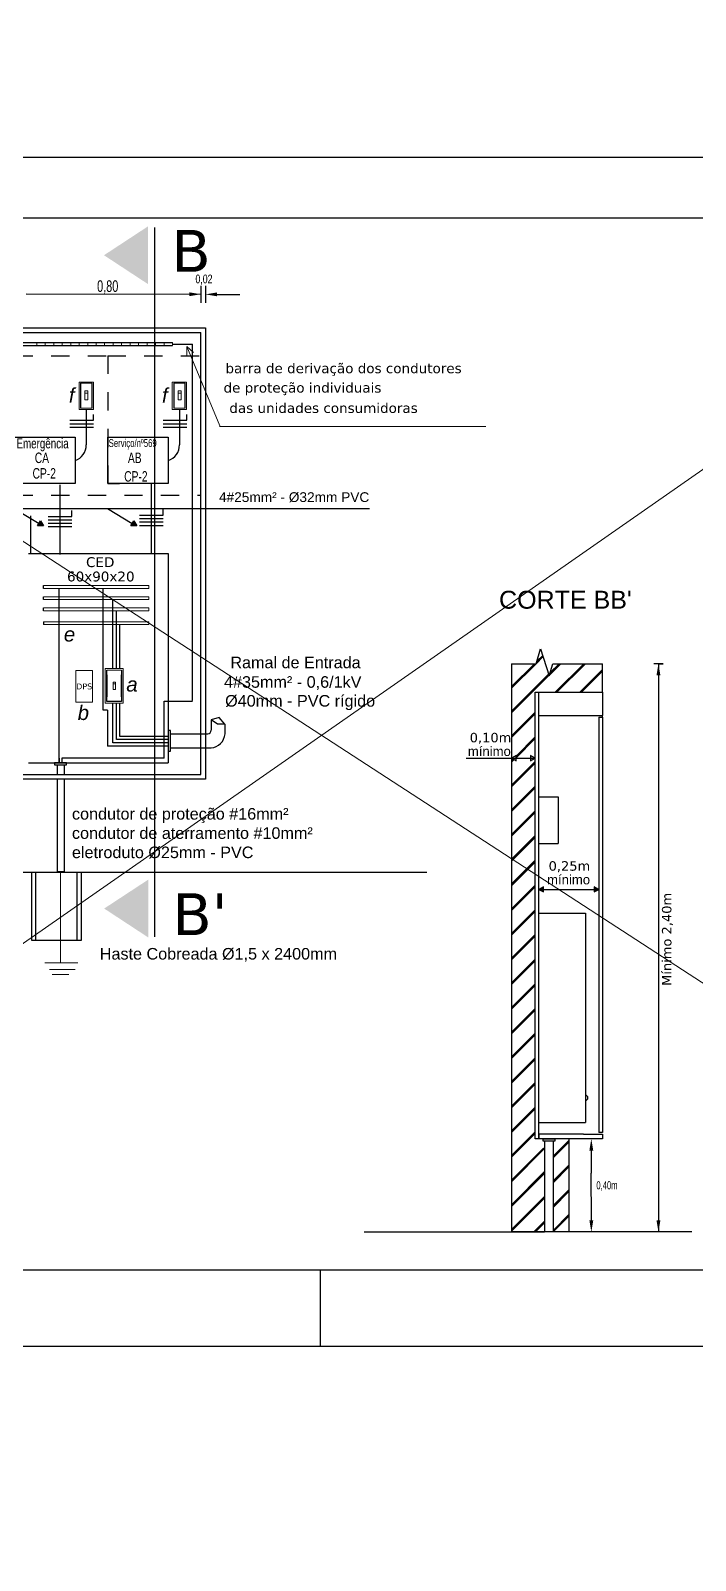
# Model space of a CAD drawing. Header units: millimetres. Extents: x 634 to 830, y -342 to -254.
# Drawn here: x 766.47 to 770.1, y -329.81 to -321.45 of the extents above; entities that cross this region are included whole.
import ezdxf

# ---------------------------------------------------------------- set-up
doc = ezdxf.new("R2010")
doc.units = ezdxf.units.MM
doc.linetypes.add('ACAD_ISO07W100', pattern=[3, 0, -3])
doc.linetypes.add('ACAD_ISO10W100', pattern=[18, 12, -3, 0, -3])
for name, color, linetype in [('ALTERAÇÕES', 6, 'Continuous'), ('ALVENARIA', 5, 'Continuous'), ('caixas', 3, 'Continuous'), ('DIVISA', 1, 'Continuous'), ('FONE', 6, 'Continuous'), ('FORMATO', 5, 'Continuous'), ('INFORM', 4, 'Continuous'), ('LPROJETO', 7, 'ACAD_ISO07W100'), ('MEIOFIO', 2, 'Continuous'), ('PENA01', 1, 'Continuous'), ('PENA6', 5, 'Continuous'), ('Pl-fone´TV-alarme', 3, 'Continuous'), ('TEXTO', 2, 'Continuous')]:
    doc.layers.add(name, color=color, linetype=linetype)
doc.styles.add('ISO9', font='simplex')
doc.styles.add('ROMANS', font='', dxfattribs={"width": 0.7, "height": 0.8})
doc.styles.get("Standard").update_dxf_attribs({"font": 'verdana.ttf'})
doc.styles.get('ROMANS').set_extended_font_data('Benguiat Frisky')

msp = doc.modelspace()

# ---------------------------------------------------------------- hatches: boundary and pattern name
h = msp.add_hatch()
h.set_pattern_fill('JIS_RC_15', scale=0.006364, style=0)
h.set_pattern_definition([(45, (-1263.79954, -589.89101), (-0.0674978352, 0.0674978352), []), (45, (-1263.794925, -589.89101), (-0.0674978352, 0.0674978352), []), (45, (-1263.79031, -589.89101), (-0.0674978352, 0.0674978352), [])])
h.paths.add_polyline_path([(769.2255, -325.426), (769.2006, -325.4404), (769.2006, -325.426), (769.1512, -325.426), (769.1209, -325.426), (769.1209, -325.4404), (769.096, -325.426), (769.096, -326.6427), (769.2255, -326.6427)])
h.paths.add_polyline_path([(769.2255, -325.0643), (769.5939, -325.0643), (769.5939, -324.9085), (769.3222, -324.9085), (769.302, -324.9752), (769.2552, -324.8267), (769.2305, -324.9085), (769.096, -324.9085), (769.096, -325.426), (769.1209, -325.4116), (769.1209, -325.426), (769.1512, -325.426), (769.2006, -325.426), (769.2006, -325.4116), (769.2255, -325.426)])
h = msp.add_hatch()
h.set_pattern_fill('JIS_RC_15', scale=0.006364, style=0)
h.set_pattern_definition([(45, (-1263.79954, -589.85282), (-0.0674978352, 0.0674978352), []), (45, (-1263.794925, -589.85282), (-0.0674978352, 0.0674978352), []), (45, (-1263.79031, -589.85282), (-0.0674978352, 0.0674978352), [])])
h.paths.add_polyline_path([(769.4097, -327.5079), (769.3329, -327.5079), (769.3329, -327.5209), (769.3232, -327.5209), (769.3232, -327.6539), (769.3232, -328.017), (769.4098, -328.017)])
at = {"layer": 'DIVISA', "linetype": 'ACAD_ISO10W100'}
for points in [[(766.5381, -324.1554), (766.5063, -324.1549), (766.5227, -324.1276)], [(767.0477, -324.1554), (767.0159, -324.1549), (767.0323, -324.1276)]]:
    msp.add_hatch(color=7, dxfattribs=at).paths.add_polyline_path(points)
at = {"layer": 'PENA6'}
for points in [[(766.8689, -322.6743), (767.1094, -322.8322), (767.1094, -322.5163)], [(766.87, -326.248), (767.1105, -326.4059), (767.1105, -326.09)], [(769.2712, -326.1287), (769.2463, -326.1431), (769.2712, -326.1431)], [(769.2712, -326.1431), (769.2463, -326.1431), (769.2712, -326.1574)], [(769.5483, -326.1287), (769.5483, -326.1431), (769.5732, -326.1431)], [(769.5732, -326.1431), (769.5483, -326.1431), (769.5483, -326.1574)]]:
    msp.add_hatch(color=7, dxfattribs=at).paths.add_polyline_path(points)
h = msp.add_hatch(color=7, dxfattribs=at)
h.paths.add_polyline_path([(769.107, -325.4196), (769.1006, -325.426), (769.1209, -325.426), (769.1209, -325.4116)])
h.paths.add_polyline_path([(769.096, -325.426), (769.1209, -325.4404), (769.1209, -325.426)])
h.paths.add_polyline_path([(769.2255, -325.426), (769.2006, -325.4116), (769.2006, -325.426)])
h.paths.add_polyline_path([(769.2255, -325.426), (769.2006, -325.426), (769.2006, -325.4404)])
h.paths.add_polyline_path([(769.096, -325.426), (769.1006, -325.426), (769.107, -325.4196)])

# ---------------------------------------------------------------- linework, layer by layer
at = {"color": 251}
msp.add_line((767.1452, -322.5227), (767.1452, -326.4027), dxfattribs=at)
at = {"color": 7}
for p, q in [((767.3983, -322.8411), (767.3983, -322.9353)), ((767.3983, -322.8411), (767.3983, -322.9353)), ((767.4237, -322.8411), (767.4237, -322.9353)), ((767.3983, -322.8882), (766.4437, -322.8876)), ((767.4874, -322.8882), (767.6112, -322.8882)), ((764.3182, -323.0709), (767.4237, -323.0709)), ((766.3801, -323.0964), (766.8892, -323.0964)), ((766.8892, -323.0964), (767.3983, -323.0964)), ((767.3983, -325.5146), (767.3983, -323.0964)), ((767.4237, -323.0709), (767.4237, -325.5401)), ((766.4083, -323.1525), (767.244, -323.1525)), ((766.4083, -323.1675), (767.244, -323.1675)), ((767.244, -323.16), (767.3522, -323.16)), ((767.3522, -325.1106), (767.3522, -323.16)), ((766.7723, -323.518), (766.7723, -323.7115)), ((767.2814, -323.518), (767.2814, -323.7115)), ((766.3801, -323.6691), (766.711, -323.6691)), ((766.711, -323.6691), (766.711, -323.9237)), ((766.8892, -323.9237), (766.8892, -323.6691)), ((766.8892, -323.6691), (767.2201, -323.6691)), ((766.8892, -323.9237), (766.8892, -323.6691)), ((767.2201, -323.6691), (767.2201, -323.9237)), ((766.711, -323.9237), (766.3801, -323.9237)), ((766.6284, -323.9304), (766.6284, -324.3122)), ((766.711, -323.9237), (766.6473, -323.9237)), ((767.2201, -323.9237), (766.8892, -323.9237)), ((766.8892, -323.9237), (766.9528, -323.9237)), ((767.1269, -323.9237), (767.1269, -324.3055)), ((764.9431, -324.0604), (768.3193, -324.0604)), ((766.4679, -324.0997), (766.4679, -324.3055)), ((766.4562, -324.3055), (767.2198, -324.3055)), ((766.4562, -324.3055), (767.2198, -324.3055)), ((767.2201, -324.3055), (767.2201, -325.451)), ((766.5377, -324.4964), (766.5377, -324.4813)), ((766.5377, -324.5575), (766.5377, -324.5423)), ((766.5377, -324.6186), (766.5377, -324.6034)), ((766.5377, -324.6797), (766.5377, -324.6949)), ((769.2463, -325.1915), (769.2463, -325.0643)), ((767.1976, -325.425), (767.1976, -325.1127)), ((767.1976, -325.1127), (767.3522, -325.1127)), ((769.5939, -325.2016), (769.5939, -325.1915)), ((767.4979, -325.2038), (767.4539, -325.2158)), ((767.4886, -325.2401), (767.4539, -325.2158)), ((767.5303, -325.2401), (767.4886, -325.2401)), ((767.5303, -325.2401), (767.4979, -325.2038)), ((766.6246, -325.425), (766.6246, -325.451)), ((766.6382, -325.425), (766.6382, -325.451)), ((767.1976, -325.425), (766.6382, -325.425)), ((766.4562, -325.451), (767.2201, -325.451)), ((767.4237, -325.5401), (764.3182, -325.5401)), ((763.5032, -326.0492), (768.6328, -326.0492)), ((766.4746, -326.4233), (766.4746, -326.0492)), ((766.4957, -326.4233), (766.4957, -326.0492)), ((766.7228, -326.4233), (766.7228, -326.0492)), ((766.7439, -326.0492), (766.7439, -326.4233)), ((769.2463, -326.2734), (769.5008, -326.2734)), ((769.5008, -326.2734), (769.5008, -327.4188)), ((766.7439, -326.4233), (766.4746, -326.4233)), ((769.096, -326.6538), (769.107, -326.6427)), ((769.096, -326.6584), (769.1116, -326.6427)), ((769.096, -326.663), (769.1162, -326.6427)), ((769.096, -326.7887), (769.2255, -326.6592)), ((769.096, -326.7934), (769.2255, -326.6638)), ((769.096, -326.798), (769.2255, -326.6684)), ((769.096, -326.9237), (769.2255, -326.7942)), ((769.096, -326.9284), (769.2255, -326.7988)), ((769.096, -326.933), (769.2255, -326.8034)), ((769.096, -327.0587), (769.2255, -326.9292)), ((769.096, -327.0634), (769.2255, -326.9338)), ((769.096, -327.068), (769.2255, -326.9384)), ((769.096, -327.1937), (769.2255, -327.0642)), ((769.096, -327.1984), (769.2255, -327.0688)), ((769.096, -327.203), (769.2255, -327.0734)), ((769.096, -327.3287), (769.2255, -327.1991)), ((769.096, -327.3333), (769.2255, -327.2038)), ((769.096, -327.338), (769.2255, -327.2084)), ((769.096, -327.4637), (769.2255, -327.3341)), ((769.096, -327.4683), (769.2255, -327.3388)), ((769.096, -327.473), (769.2255, -327.3434)), ((769.2463, -327.4188), (769.5008, -327.4188)), ((769.096, -327.5987), (769.2255, -327.4691)), ((769.096, -327.6033), (769.2255, -327.4738)), ((769.096, -327.608), (769.2255, -327.4784)), ((769.4097, -327.5079), (769.4098, -328.017)), ((769.5939, -327.4724), (769.5732, -327.4724)), ((769.096, -327.7337), (769.2706, -327.5591)), ((769.096, -327.7383), (769.2752, -327.5591)), ((769.096, -327.7429), (769.2774, -327.5615)), ((769.5326, -327.5716), (769.5326, -327.6954)), ((769.096, -327.8687), (769.2774, -327.6873)), ((769.096, -327.8733), (769.2774, -327.6919)), ((769.096, -327.8779), (769.2774, -327.6965)), ((769.5327, -327.9533), (769.5326, -327.6954)), ((769.096, -328.0037), (769.2774, -327.8223)), ((769.096, -328.0083), (769.2774, -327.8269)), ((769.096, -328.0129), (769.2774, -327.8315)), ((768.2907, -328.0168), (769.2774, -328.017)), ((770.0827, -328.0168), (769.096, -328.017)), ((769.2177, -328.017), (769.2774, -327.9573)), ((769.2223, -328.017), (769.2774, -327.9619)), ((769.2269, -328.017), (769.2774, -327.9665))]:
    msp.add_line(p, q, dxfattribs=at)
at = {"color": 7, "linetype": 'ACAD_ISO07W100', "ltscale": 0.005}
for p, q in [((766.3801, -323.2237), (766.8892, -323.2237)), ((766.8892, -323.2237), (766.8892, -323.9873)), ((766.8892, -323.2237), (767.3983, -323.2237)), ((766.3801, -323.9873), (767.3983, -323.9873)), ((766.3801, -323.9873), (767.3972, -323.9873))]:
    msp.add_line(p, q, dxfattribs=at)
at = {"color": 7, "linetype": 'Continuous'}
msp.add_line((765.8771, -325.5146), (767.3983, -325.5146), dxfattribs=at)
at = {"color": 7}
for points in [[(767.3346, -322.877), (767.3346, -322.8982), (767.3983, -322.8876)], [(767.4874, -322.8776), (767.4874, -322.8988), (767.4237, -322.8882)], [(767.4874, -322.8776), (767.4874, -322.8988), (767.4237, -322.8882)], [(769.91, -324.9721), (769.8888, -324.9721), (769.8994, -324.9085)], [(769.5432, -327.5716), (769.522, -327.5716), (769.5326, -327.5079)], [(769.5433, -327.9533), (769.5221, -327.9533), (769.5327, -328.0169)], [(769.91, -327.9533), (769.8888, -327.9533), (769.8994, -328.0169)]]:
    msp.add_solid(points, dxfattribs=at)
at = {"layer": 'ALTERAÇÕES', "color": 7, "linetype": 'Continuous', "lineweight": 20, "ltscale": 0.05}
msp.add_line((766.6311, -326.5441), (766.6313, -326.0492), dxfattribs=at)
at = {"layer": 'ALVENARIA', "color": 7}
for p, q in [((766.6246, -325.451), (766.6246, -324.4964)), ((766.864, -325.1621), (766.864, -324.4964)), ((766.864, -325.1621), (766.864, -324.4964)), ((766.918, -324.9349), (766.918, -324.5575)), ((766.9368, -324.9349), (766.9368, -324.6186)), ((766.9549, -324.9349), (766.9549, -324.6949)), ((766.8877, -325.1621), (766.864, -325.1621)), ((766.8851, -325.1149), (766.8849, -325.1149)), ((766.9647, -325.1149), (766.8851, -325.1149)), ((766.918, -325.3415), (766.918, -325.1237)), ((766.9368, -325.3239), (766.9368, -325.1237)), ((766.9549, -325.3062), (766.9549, -325.1237)), ((767.2201, -325.3415), (766.918, -325.3415)), ((767.2201, -325.3239), (766.9368, -325.3239)), ((767.2201, -325.3062), (766.9549, -325.3062)), ((767.2201, -325.3602), (766.8877, -325.3602))]:
    msp.add_line(p, q, dxfattribs=at)
at = {"layer": 'caixas', "color": 7, "linetype": 'Continuous', "lineweight": 20, "ltscale": 0.05}
for p, q in [((766.7408, -323.3749), (766.8041, -323.3749)), ((766.7647, -323.4284), (766.7811, -323.4284)), ((767.2499, -323.3749), (767.3132, -323.3749)), ((767.2738, -323.4284), (767.2902, -323.4284)), ((766.7408, -323.511), (766.8041, -323.511)), ((767.2499, -323.511), (767.3132, -323.511)), ((766.5377, -324.4813), (767.1144, -324.4813)), ((767.1144, -324.4964), (766.5377, -324.4964)), ((767.1144, -324.4813), (767.1144, -324.4964)), ((766.5377, -324.5423), (767.1144, -324.5423)), ((767.1144, -324.5575), (766.5377, -324.5575)), ((766.5377, -324.6034), (767.1144, -324.6034)), ((767.1144, -324.5423), (767.1144, -324.5575)), ((767.1144, -324.6034), (767.1144, -324.6186)), ((767.1144, -324.6186), (766.5377, -324.6186)), ((766.5377, -324.6797), (767.1144, -324.6797)), ((767.1144, -324.6797), (767.1144, -324.6949)), ((767.1144, -324.6949), (766.5377, -324.6949)), ((766.9647, -324.9436), (766.8851, -324.9436)), ((766.9316, -325.019), (766.9185, -325.019))]:
    msp.add_line(p, q, dxfattribs=at)
at = {"layer": 'caixas', "color": 7, "linetype": 'Continuous'}
for p, q in [((766.7408, -323.3749), (766.7408, -323.511)), ((766.8041, -323.511), (766.8041, -323.3749)), ((767.2499, -323.3749), (767.2499, -323.511)), ((767.3132, -323.511), (767.3132, -323.3749)), ((766.8851, -325.1149), (766.8851, -324.9436)), ((766.9647, -324.9436), (766.9647, -325.1149))]:
    msp.add_line(p, q, dxfattribs=at)
at = {"layer": 'caixas', "color": 7, "linetype": 'Continuous', "ltscale": 0.18}
for p, q in [((766.5198, -324.3055), (767.2198, -324.3055)), ((766.8851, -324.9702), (766.8851, -325.0896)), ((766.9647, -325.0896), (766.9647, -324.9702)), ((766.6122, -325.4629), (766.6122, -325.5146)), ((766.6504, -325.4623), (766.6504, -325.5146)), ((766.6122, -325.5401), (766.6122, -326.0445)), ((766.6504, -325.5401), (766.6504, -326.0445)), ((769.351, -325.637), (769.351, -325.8915)), ((769.2463, -325.8915), (769.351, -325.8915)), ((769.2774, -327.5209), (769.2774, -328.017)), ((769.3232, -327.5209), (769.3232, -328.0175)), ((769.2774, -327.5581), (769.2774, -327.629)), ((769.2774, -327.5953), (769.2774, -327.6539)), ((769.2774, -327.5953), (769.2774, -327.6539))]:
    msp.add_line(p, q, dxfattribs=at)
at = {"layer": 'caixas', "color": 7, "ltscale": 0.18}
for p, q in [((767.4539, -325.2158), (767.4539, -325.2731)), ((767.5303, -325.2401), (767.5303, -325.2921)), ((767.2317, -325.2921), (767.2837, -325.2921)), ((767.2837, -325.2921), (767.4372, -325.2921)), ((767.2317, -325.3685), (767.2837, -325.3685)), ((767.2837, -325.3685), (767.4539, -325.3685))]:
    msp.add_line(p, q, dxfattribs=at)
at = {"layer": 'caixas', "color": 7, "linetype": 'Continuous', "lineweight": 20, "ltscale": 0.05}
for points in [[(766.733, -323.518), (766.8116, -323.518), (766.8116, -323.368), (766.733, -323.368)], [(766.7647, -323.4165), (766.7811, -323.4165), (766.7811, -323.466), (766.7647, -323.466)], [(767.2421, -323.518), (767.3207, -323.518), (767.3207, -323.368), (767.2421, -323.368)], [(767.2738, -323.4165), (767.2902, -323.4165), (767.2902, -323.466), (767.2738, -323.466)], [(766.9745, -325.1237), (766.8757, -325.1237), (766.8757, -324.9349), (766.9745, -324.9349)], [(766.7149, -325.1192), (766.806, -325.1192), (766.806, -324.9453), (766.7149, -324.9453)], [(766.9316, -325.0095), (766.9185, -325.0095), (766.9185, -325.0491), (766.9316, -325.0491)]]:
    msp.add_lwpolyline(points, close=True, dxfattribs=at)
at = {"layer": 'caixas', "color": 7, "ltscale": 0.18}
msp.add_lwpolyline([(767.2201, -325.2733), (767.2201, -325.3874), (767.2317, -325.3874), (767.2317, -325.2733)], close=True, dxfattribs=at)
at = {"layer": 'caixas', "color": 7, "linetype": 'Continuous', "ltscale": 0.18}
for points in [[(766.6641, -325.451), (766.5978, -325.451), (766.5978, -325.4626), (766.6641, -325.4626)], [(769.2691, -327.5079), (769.3329, -327.5079), (769.3329, -327.5209), (769.2691, -327.5209)]]:
    msp.add_lwpolyline(points, close=True, dxfattribs=at)
msp.add_arc((769.5002, -327.2837), 0.0138, 270, 90, dxfattribs=at)
at = {"layer": 'Defpoints', "lineweight": 0}
for p, q in [((773.5832, -321.4455), (761.5899, -329.8138)), ((762.3514, -321.5881), (774.6302, -329.576))]:
    msp.add_line(p, q, dxfattribs=at)
at = {"layer": 'DIVISA', "color": 7, "linetype": 'Continuous', "ltscale": 0.18}
for p, q in [((766.3778, -324.0604), (766.5139, -324.1423)), ((766.8874, -324.0604), (767.0235, -324.1423)), ((769.4624, -325.0643), (769.4633, -325.0633))]:
    msp.add_line(p, q, dxfattribs=at)
for points in [[(766.5381, -324.1554), (766.5063, -324.1549), (766.5227, -324.1276)], [(767.0477, -324.1554), (767.0159, -324.1549), (767.0323, -324.1276)]]:
    msp.add_lwpolyline(points, close=True, dxfattribs=at)
at = {"layer": 'FONE', "color": 7, "linetype": 'Continuous', "lineweight": 20, "ltscale": 0.05}
for p, q in [((766.6361, -326.5441), (766.5455, -326.5441)), ((766.6611, -326.5807), (766.5705, -326.5807)), ((766.6756, -326.5441), (766.585, -326.5441)), ((766.5862, -326.6088), (766.6768, -326.6088)), ((766.6216, -326.5807), (766.7122, -326.5807)), ((766.6361, -326.5441), (766.7267, -326.5441)), ((766.6361, -326.5441), (766.7267, -326.5441))]:
    msp.add_line(p, q, dxfattribs=at)
at = {"layer": 'FORMATO', "color": 7, "linetype": 'Continuous'}
msp.add_line((768.0528, -328.6413), (768.0528, -328.226), dxfattribs=at)
for points in [[(772.9378, -328.6413), (772.9378, -322.1403), (763.1678, -322.1403), (763.1678, -328.6413)], [(772.9378, -328.6413), (772.9378, -322.1403), (763.1678, -322.1403), (763.1678, -328.6413)], [(772.6088, -328.226), (763.4967, -328.226), (763.4967, -322.4693), (772.6088, -322.4693)]]:
    msp.add_lwpolyline(points, close=True, dxfattribs=at)
at = {"layer": 'INFORM', "color": 7, "linetype": 'Continuous', "lineweight": 20, "ltscale": 0.05}
for p, q in [((766.5012, -323.1525), (766.5012, -323.1675)), ((766.5476, -323.1525), (766.5476, -323.1675)), ((766.594, -323.1525), (766.594, -323.1675)), ((766.6405, -323.1525), (766.6405, -323.1675)), ((766.6869, -323.1525), (766.6869, -323.1675)), ((766.7333, -323.1525), (766.7333, -323.1675)), ((766.7798, -323.1525), (766.7798, -323.1675)), ((766.8262, -323.1525), (766.8262, -323.1675)), ((766.8726, -323.1525), (766.8726, -323.1675)), ((766.919, -323.1525), (766.919, -323.1675)), ((766.9655, -323.1525), (766.9655, -323.1675)), ((767.0119, -323.1525), (767.0119, -323.1675)), ((767.0583, -323.1525), (767.0583, -323.1675)), ((767.1047, -323.1525), (767.1047, -323.1675)), ((767.1512, -323.1525), (767.1512, -323.1675)), ((767.1976, -323.1525), (767.1976, -323.1675)), ((767.244, -323.1525), (767.244, -323.1675))]:
    msp.add_line(p, q, dxfattribs=at)
at = {"layer": 'LPROJETO', "color": 7, "linetype": 'Continuous', "ltscale": 0.18}
for p, q in [((769.2305, -324.9085), (769.2552, -324.8267)), ((769.2552, -324.8267), (769.302, -324.9752)), ((769.096, -324.9085), (769.2305, -324.9085)), ((769.302, -324.9752), (769.3222, -324.9085))]:
    msp.add_line(p, q, dxfattribs=at)
at = {"layer": 'LPROJETO', "color": 7, "linetype": 'ByBlock'}
msp.add_line((769.2463, -326.1431), (769.4899, -326.1431), dxfattribs=at)
for points in [[(769.2463, -326.1431), (769.2712, -326.1574), (769.2712, -326.1287)], [(769.5732, -326.1431), (769.5483, -326.1287), (769.5483, -326.1574)]]:
    msp.add_lwpolyline(points, close=True, dxfattribs=at)
at = {"layer": 'MEIOFIO', "color": 7, "linetype": 'Continuous', "ltscale": 0.18}
for p, q in [((769.2255, -327.5079), (769.2255, -325.0643)), ((769.2255, -325.0643), (769.5939, -325.0643)), ((769.5939, -325.0643), (769.5939, -325.1915)), ((769.2463, -327.5079), (769.2463, -325.1915)), ((769.2463, -325.1915), (769.5939, -325.1915)), ((769.5732, -325.2016), (769.5732, -327.4724)), ((769.5939, -325.2016), (769.5939, -327.4724)), ((769.5939, -327.5079), (769.2255, -327.5079)), ((769.4899, -327.4825), (769.2463, -327.4825)), ((769.5939, -327.4825), (769.5939, -327.5079))]:
    msp.add_line(p, q, dxfattribs=at)
for centre in [(766.6828, -323.7123), (767.1919, -323.7123)]:
    msp.add_arc(centre, 0.0895, 288.3431, 0.48989, dxfattribs=at)
at = {"layer": 'PENA01', "color": 7, "linetype": 'Continuous', "lineweight": 20, "ltscale": 0.05}
for p, q in [((767.322, -323.1741), (767.3209, -323.223)), ((767.322, -323.1741), (767.3586, -323.2066)), ((767.5015, -323.6081), (767.3222, -323.1742)), ((767.4994, -323.6113), (768.9568, -323.6113))]:
    msp.add_line(p, q, dxfattribs=at)
at = {"layer": 'PENA01', "color": 7, "linetype": 'Continuous', "ltscale": 0.18}
for p, q in [((769.096, -324.9085), (769.096, -328.017)), ((769.9253, -324.9085), (769.8735, -324.9085)), ((769.8994, -324.9085), (769.8994, -328.0169)), ((769.8994, -324.9085), (769.9253, -324.9085))]:
    msp.add_line(p, q, dxfattribs=at)
at = {"layer": 'PENA01', "color": 7, "linetype": 'ByBlock'}
for p, q in [((768.8481, -325.426), (769.1512, -325.426)), ((769.1512, -325.426), (769.2255, -325.426))]:
    msp.add_line(p, q, dxfattribs=at)
for points in [[(769.096, -325.426), (769.1209, -325.4404), (769.1209, -325.4116)], [(769.2255, -325.426), (769.2006, -325.4116), (769.2006, -325.4404)]]:
    msp.add_lwpolyline(points, close=True, dxfattribs=at)
at = {"layer": 'PENA6', "color": 7}
for p, q in [((766.6827, -323.5773), (766.8121, -323.5773)), ((766.6827, -323.596), (766.8121, -323.596)), ((766.8121, -323.5773), (766.8121, -323.5455)), ((767.1918, -323.5773), (767.3212, -323.5773)), ((767.1918, -323.596), (767.3212, -323.596)), ((767.3212, -323.5773), (767.3212, -323.5455)), ((766.6828, -323.6147), (766.8122, -323.6147)), ((767.1919, -323.6147), (767.3213, -323.6147)), ((766.5637, -324.1026), (766.6931, -324.1026)), ((766.6931, -324.1026), (766.6931, -324.0707)), ((767.0622, -324.0959), (767.1916, -324.0959)), ((767.1916, -324.0959), (767.1916, -324.0641)), ((766.5637, -324.1213), (766.6931, -324.1213)), ((766.5637, -324.14), (766.6931, -324.14)), ((766.5637, -324.1587), (766.6931, -324.1587)), ((767.0622, -324.1146), (767.1916, -324.1146)), ((767.0622, -324.1333), (767.1916, -324.1333)), ((767.0622, -324.1521), (767.1916, -324.1521)), ((769.3222, -324.9085), (769.5939, -324.9085)), ((769.5939, -325.0643), (769.5939, -324.9085)), ((766.8877, -325.1621), (766.8877, -325.3602)), ((769.5732, -325.2016), (769.5939, -325.2016)), ((769.2463, -325.637), (769.351, -325.637)), ((769.2463, -326.1431), (769.5732, -326.1431)), ((769.2463, -327.4825), (769.2463, -327.5032)), ((769.4899, -327.4825), (769.5939, -327.4825))]:
    msp.add_line(p, q, dxfattribs=at)
at = {"layer": 'Pl-fone´TV-alarme', "color": 7}
msp.add_line((766.6122, -326.0445), (766.6504, -326.0445), dxfattribs=at)
for centre, radius, start, end in [((767.4357, -325.2739), 0.0182, 274.56204, 2.6928), ((767.4482, -325.2864), 0.0824, 274.01902, 355.98098)]:
    msp.add_arc(centre, radius, start, end, dxfattribs=at)

# ---------------------------------------------------------------- texts
at = {"color": 7, "style": 'ROMANS', "width": 0.75}
msp.add_text('0,02', height=0.04773, dxfattribs=at).set_placement((767.3688, -322.8279))
at = {"color": 7, "insert": (766.8892, -322.8491), "char_height": 0.06364, "attachment_point": 5, "style": 'ROMANS'}
msp.add_mtext('0,80', dxfattribs=at)
at = {"color": 7, "attachment_point": 1, "style": 'ROMANS'}
for s, insert, char_height, width in [('{\\fArial|b0|i0|c0|p34;Emergência}', (766.3905, -323.6761), 0.054728, 0.005973), ('{\\fArial|b0|i0|c0|p34;Serviço/nº569}', (766.8946, -323.6801), 0.043274, 0.007859), ('{\\fArial|b0|i0|c0|p34;CA}', (766.4907, -323.7538), 0.057274, 0.00784), ('{\\fArial|b0|i0|c0|p34;AB}', (766.9998, -323.7538), 0.057274, 0.00784), ('{\\fArial|b0|i0|c0|p34;CP-2}', (766.4786, -323.8388), 0.057274, 0.007859), ('{\\fArial|b0|i0|c0|p34;CP-2}', (766.9794, -323.8554), 0.057274, 0.007859)]:
    msp.add_mtext(s, dxfattribs=dict(at, insert=insert, char_height=char_height, width=width))
at = {"color": 7, "insert": (769.6181, -327.7658), "char_height": 0.04455, "attachment_point": 5, "rotation": 0.01144, "style": 'ROMANS'}
msp.add_mtext('0,40m', dxfattribs=at)
at = {"layer": 'DIVISA', "color": 7, "style": 'ISO9'}
for s, insert, char_height, width, attachment_point in [('{\\fArial|b0|i0|c0|p34;4#25mm² - Ø32mm PVC}', (767.4974, -323.9708), 0.053456, 1.097835, 1), ('{\\fArial|b0|i0|c0|p34;\\C7;Ramal de Entrada}', (767.5597, -324.8701), 0.063257, 3.181878, 1), ('{\\fArial|b0|i0|c0|p34;\\C7;4#35mm² - 0,6/1kV}', (767.525, -324.9769), 0.063257, 3.181878, 1), ('{\\fArial|b0|i0|c0|p34;\\C7;Ø40mm - PVC rígido }', (767.531, -325.0801), 0.063257, 3.181878, 1), ('{\\fArial|b0|i0|c0|p34;condutor de proteção #16mm²\\Pcondutor de aterramento #10mm²\\Peletroduto Ø25mm - PVC}', (766.6939, -325.6981), 0.063257, 1.476, 1), ('{\\fArial|b0|i0|c0|p34;Haste Cobreada Ø1,5 x 2400mm}', (767.4943, -326.5013), 0.063257, 1.476, 5)]:
    msp.add_mtext(s, dxfattribs=dict(at, insert=insert, char_height=char_height, width=width, attachment_point=attachment_point))
at = {"layer": 'LPROJETO', "color": 7, "linetype": 'Continuous', "ltscale": 0.18}
for s, height, p in [('B', 0.2291, (767.2368, -322.765)), ('barra de derivação dos condutores', 0.053769, (767.5328, -323.3196)), ('de proteção individuais', 0.053769, (767.5222, -323.4257)), ('das unidades consumidoras', 0.053769, (767.5541, -323.537)), ('CED', 0.05379, (766.7708, -324.38)), ('60x90x20', 0.05379, (766.667, -324.4585)), ('DPS', 0.03212, (766.7165, -325.0491)), ('0,10m', 0.05183, (768.8678, -325.3386)), ('0,25m', 0.05183, (769.299, -326.0409)), ("B'", 0.2291, (767.2422, -326.3933))]:
    msp.add_text(s, height=height, dxfattribs=at).set_placement(p)
msp.add_text('Mínimo 2,40m', height=0.051833, rotation=90, dxfattribs=at).set_placement((769.9704, -326.6711))
at = {"layer": 'LPROJETO', "color": 7, "linetype": 'ByBlock', "insert": (769.2909, -326.0642), "char_height": 0.051315, "width": 0.289604, "attachment_point": 1, "style": 'ISO9'}
msp.add_mtext('{\\fArial|b0|i0|c0|p34;mínimo}', dxfattribs=at)
at = {"layer": 'TEXTO', "color": 7, "attachment_point": 1, "style": 'ISO9'}
for s, insert, char_height, width in [('{\\fArial|b0|i1|c0|p34;f}', (766.677, -323.4009), 0.079547, 4.454433), ('{\\fArial|b0|i1|c0|p34;f}', (767.1861, -323.4009), 0.079547, 4.454433), ("{\\fArial|b0|i0|c0|p34;CORTE BB'}", (769.0282, -324.5097), 0.097904, 3.426487), ('{\\fArial|b0|i1|c0|p34;e}', (766.6496, -324.7077), 0.079547, 4.454433), ('{\\fArial|b0|i1|c0|p34;a}', (766.9911, -324.9817), 0.079547, 4.454433), ('{\\fArial|b0|i1|c0|p34;b}', (766.7252, -325.1371), 0.079547, 4.454433)]:
    msp.add_mtext(s, dxfattribs=dict(at, insert=insert, char_height=char_height, width=width))
at = {"layer": 'TEXTO', "color": 7, "linetype": 'ByBlock', "insert": (768.8577, -325.362), "char_height": 0.051315, "width": 0.289604, "attachment_point": 1, "style": 'ISO9'}
msp.add_mtext('{\\fArial|b0|i0|c0|p34;mínimo}', dxfattribs=at)

doc.saveas('drawing.dxf')
